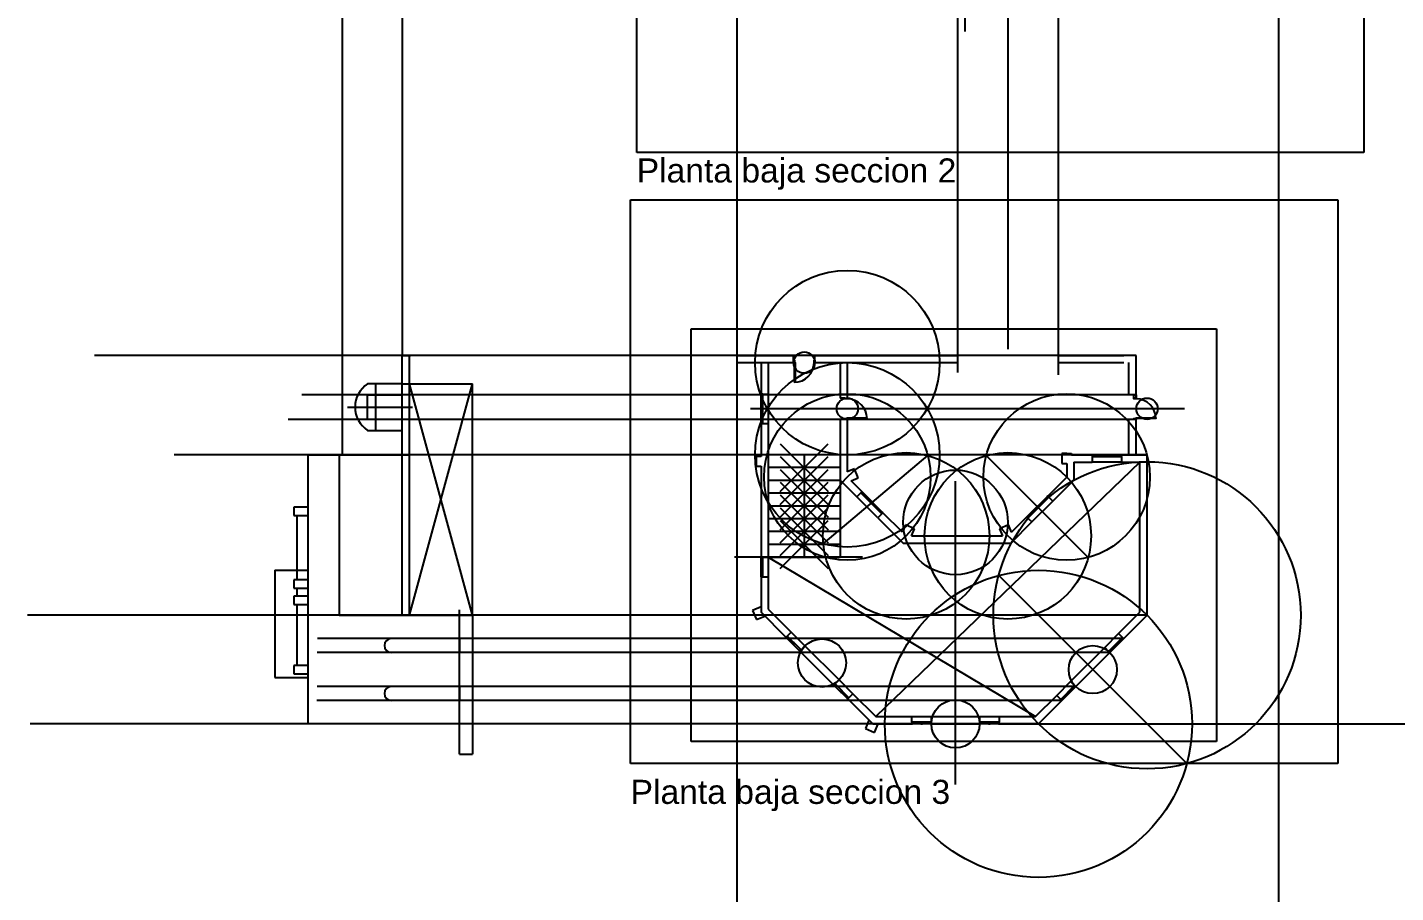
# Model space of a CAD drawing. Header units: millimetres. Extents: x 2027 to 2227, y 2574 to 3071.
# Drawn here: x 2044.2 to 2101.4, y 2665.2 to 2701.3 of the extents above; entities that cross this region are included whole.
import ezdxf

# ---------------------------------------------------------------- set-up
doc = ezdxf.new("R2010")
doc.units = ezdxf.units.MM
doc.header["$PDMODE"] = 3
for name, color, linetype in [('Auxiliares', 200, 'Continuous'), ('Auxiliares2', 212, 'Continuous'), ('CarpinteriaExterior', 130, 'Continuous'), ('CarpinteriaInterior', 10, 'Continuous'), ('Imagenes', 50, 'Continuous'), ('PrimerPlano', 160, 'Continuous'), ('SegundoPlano', 250, 'Continuous'), ('Texto', 250, 'Continuous')]:
    doc.layers.add(name, color=color, linetype=linetype)
doc.layers.add('Referencias', color=40, linetype='Continuous', transparency=0.1)
doc.styles.get("Standard").update_dxf_attribs({"font": 'arial.ttf'})
picture_1 = doc.add_image_def('image3.png', size_in_pixel=(1712, 1440))
picture_2 = doc.add_image_def('image4.png', size_in_pixel=(1666, 1328))
picture_3 = doc.add_image_def('image9.png', size_in_pixel=(1832, 1440))

msp = doc.modelspace()

# ---------------------------------------------------------------- linework, layer by layer
at = {"layer": 'Auxiliares'}
for p, q in [((2085.195, 2779.291), (2085.185, 2687.873)), ((2057.387, 2687.619), (2057.387, 2763.155)), ((2083.387, 2725.046), (2083.387, 2701.167)), ((2096.495, 2710.809), (2096.495, 2637.329)), ((2073.876, 2630.837), (2073.876, 2709.52)), ((2059.878, 2703.48), (2059.878, 2687.619)), ((2083.086, 2703.891), (2083.086, 2686.904)), ((2087.285, 2703.686), (2087.285, 2686.811)), ((2090.546, 2687.619), (2047.018, 2687.619)), ((2059.878, 2687.619), (2060.225, 2687.619)), ((2058.779, 2684.482), (2058.779, 2686.43)), ((2090.244, 2685.967), (2055.677, 2685.967)), ((2057.592, 2685.456), (2060.302, 2685.456)), ((2092.562, 2685.389), (2074.433, 2685.389)), ((2090.244, 2684.944), (2055.117, 2684.944)), ((2091.004, 2683.46), (2050.349, 2683.46)), ((2087.645, 2683.46), (2074.556, 2683.46)), ((2082.997, 2669.67), (2082.997, 2682.364)), ((2081.484, 2680.073), (2084.122, 2680.073)), ((2079.114, 2679.181), (2073.764, 2679.181)), ((2091.004, 2676.752), (2044.212, 2676.752)), ((2062.265, 2670.944), (2062.265, 2676.985)), ((2062.812, 2676.752), (2062.812, 2670.944)), ((2090.027, 2675.775), (2056.338, 2675.775)), ((2062.265, 2675.193), (2062.265, 2675.775)), ((2089.445, 2675.193), (2056.327, 2675.193)), ((2088.023, 2673.771), (2056.329, 2673.771)), ((2062.265, 2673.189), (2062.265, 2673.771)), ((2087.441, 2673.189), (2056.308, 2673.189)), ((2086.464, 2672.212), (2044.323, 2672.212)), ((2086.464, 2672.212), (2165.457, 2672.212)), ((2062.265, 2670.944), (2062.812, 2670.944))]:
    msp.add_line(p, q, dxfattribs=at)
msp.add_circle((2077.42, 2674.759), 1.006, dxfattribs=at)
at = {"layer": 'Auxiliares2'}
for p, q in [((2077.474, 2679.736), (2081.837, 2683.433)), ((2084.285, 2683.433), (2088.546, 2679.173)), ((2084.803, 2678.414), (2092.666, 2670.551))]:
    msp.add_line(p, q, dxfattribs=at)
for centre, radius in [((2078.477, 2687.317), 3.857), ((2076.675, 2687.317), 0.445), ((2078.477, 2683.46), 3.857), ((2078.477, 2682.533), 3.479), ((2078.477, 2685.389), 0.445), ((2087.645, 2682.533), 3.479), ((2091.004, 2685.389), 0.445), ((2080.936, 2680.073), 3.479), ((2085.185, 2680.073), 3.479), ((2091.004, 2676.752), 6.42), ((2082.997, 2680.638), 2.188), ((2086.464, 2672.212), 6.42), ((2088.734, 2674.482), 1.006), ((2082.997, 2672.212), 1.006)]:
    msp.add_circle(centre, radius, dxfattribs=at)
at = {"layer": 'CarpinteriaExterior'}
for p, q in [((2058.432, 2684.944), (2058.432, 2685.967)), ((2058.432, 2685.967), (2059.878, 2685.967)), ((2074.873, 2684.772), (2074.873, 2686.005)), ((2074.94, 2684.772), (2074.94, 2686.005)), ((2059.878, 2684.944), (2058.432, 2684.944)), ((2088.708, 2683.46), (2089.941, 2683.46)), ((2088.708, 2683.393), (2089.941, 2683.393)), ((2079.047, 2681.868), (2079.919, 2680.995)), ((2079.095, 2681.915), (2079.967, 2681.043)), ((2085.979, 2680.867), (2086.851, 2681.739)), ((2086.027, 2680.82), (2086.899, 2681.692)), ((2074.873, 2678.358), (2074.873, 2679.181)), ((2074.94, 2678.358), (2074.94, 2679.181)), ((2062.265, 2675.775), (2059.423, 2675.775)), ((2062.265, 2675.775), (2062.265, 2675.193)), ((2076.495, 2675.257), (2075.913, 2675.838)), ((2076.542, 2675.304), (2075.961, 2675.885)), ((2089.979, 2675.822), (2089.398, 2675.241)), ((2090.027, 2675.775), (2089.445, 2675.193)), ((2062.265, 2675.193), (2059.423, 2675.193)), ((2062.265, 2673.771), (2059.423, 2673.771)), ((2062.265, 2673.771), (2062.265, 2673.189)), ((2078.499, 2673.253), (2077.917, 2673.834)), ((2078.546, 2673.3), (2077.965, 2673.882)), ((2087.975, 2673.818), (2087.394, 2673.237)), ((2088.023, 2673.771), (2087.441, 2673.189)), ((2062.265, 2673.189), (2059.423, 2673.189)), ((2081.992, 2672.279), (2081.169, 2672.279)), ((2081.992, 2672.212), (2081.169, 2672.212)), ((2084.825, 2672.279), (2084.003, 2672.279)), ((2084.825, 2672.212), (2084.003, 2672.212))]:
    msp.add_line(p, q, dxfattribs=at)
for points in [[(2074.94, 2686.005), (2074.873, 2686.005), (2074.873, 2685.969), (2074.94, 2685.969), (2074.94, 2686.005)], [(2074.94, 2685.425), (2074.873, 2685.425), (2074.873, 2685.389), (2074.94, 2685.389), (2074.94, 2685.425)], [(2074.94, 2685.389), (2074.873, 2685.389), (2074.873, 2685.352), (2074.94, 2685.352), (2074.94, 2685.389)], [(2074.94, 2684.808), (2074.873, 2684.808), (2074.873, 2684.772), (2074.94, 2684.772), (2074.94, 2684.808)], [(2088.744, 2683.393), (2088.744, 2683.46), (2088.708, 2683.46), (2088.708, 2683.393), (2088.744, 2683.393)], [(2089.325, 2683.393), (2089.325, 2683.46), (2089.288, 2683.46), (2089.288, 2683.393), (2089.325, 2683.393)], [(2089.361, 2683.393), (2089.361, 2683.46), (2089.325, 2683.46), (2089.325, 2683.393), (2089.361, 2683.393)], [(2089.941, 2683.393), (2089.941, 2683.46), (2089.905, 2683.46), (2089.905, 2683.393), (2089.941, 2683.393)], [(2079.073, 2681.842), (2079.12, 2681.889), (2079.095, 2681.915), (2079.047, 2681.868), (2079.073, 2681.842)], [(2086.899, 2681.692), (2086.851, 2681.739), (2086.826, 2681.713), (2086.873, 2681.666), (2086.899, 2681.692)], [(2079.483, 2681.432), (2079.531, 2681.479), (2079.505, 2681.505), (2079.458, 2681.457), (2079.483, 2681.432)], [(2079.509, 2681.406), (2079.556, 2681.453), (2079.531, 2681.479), (2079.483, 2681.432), (2079.509, 2681.406)], [(2086.463, 2681.256), (2086.415, 2681.303), (2086.39, 2681.277), (2086.437, 2681.23), (2086.463, 2681.256)], [(2086.488, 2681.281), (2086.441, 2681.329), (2086.415, 2681.303), (2086.463, 2681.256), (2086.488, 2681.281)], [(2079.919, 2680.995), (2079.967, 2681.043), (2079.941, 2681.069), (2079.894, 2681.021), (2079.919, 2680.995)], [(2086.052, 2680.845), (2086.005, 2680.893), (2085.979, 2680.867), (2086.027, 2680.82), (2086.052, 2680.845)], [(2074.94, 2679.181), (2074.873, 2679.181), (2074.873, 2679.144), (2074.94, 2679.144), (2074.94, 2679.181)], [(2074.94, 2678.806), (2074.873, 2678.806), (2074.873, 2678.769), (2074.94, 2678.769), (2074.94, 2678.806)], [(2074.94, 2678.769), (2074.873, 2678.769), (2074.873, 2678.733), (2074.94, 2678.733), (2074.94, 2678.769)], [(2074.94, 2678.395), (2074.873, 2678.395), (2074.873, 2678.358), (2074.94, 2678.358), (2074.94, 2678.395)], [(2075.961, 2675.885), (2075.913, 2675.838), (2075.939, 2675.812), (2075.987, 2675.86), (2075.961, 2675.885)], [(2076.226, 2675.62), (2076.178, 2675.573), (2076.204, 2675.547), (2076.252, 2675.595), (2076.226, 2675.62)], [(2076.252, 2675.595), (2076.204, 2675.547), (2076.23, 2675.522), (2076.277, 2675.569), (2076.252, 2675.595)], [(2089.663, 2675.506), (2089.71, 2675.458), (2089.736, 2675.484), (2089.689, 2675.532), (2089.663, 2675.506)], [(2089.689, 2675.532), (2089.736, 2675.484), (2089.762, 2675.51), (2089.714, 2675.557), (2089.689, 2675.532)], [(2089.954, 2675.797), (2090.001, 2675.749), (2090.027, 2675.775), (2089.979, 2675.822), (2089.954, 2675.797)], [(2076.517, 2675.33), (2076.469, 2675.282), (2076.495, 2675.257), (2076.542, 2675.304), (2076.517, 2675.33)], [(2089.398, 2675.241), (2089.445, 2675.193), (2089.471, 2675.219), (2089.424, 2675.267), (2089.398, 2675.241)], [(2077.965, 2673.882), (2077.917, 2673.834), (2077.943, 2673.808), (2077.991, 2673.856), (2077.965, 2673.882)], [(2087.95, 2673.793), (2087.997, 2673.745), (2088.023, 2673.771), (2087.975, 2673.818), (2087.95, 2673.793)], [(2078.23, 2673.617), (2078.182, 2673.569), (2078.208, 2673.543), (2078.256, 2673.591), (2078.23, 2673.617)], [(2078.256, 2673.591), (2078.208, 2673.543), (2078.234, 2673.518), (2078.281, 2673.565), (2078.256, 2673.591)], [(2078.521, 2673.326), (2078.473, 2673.278), (2078.499, 2673.253), (2078.546, 2673.3), (2078.521, 2673.326)], [(2087.394, 2673.237), (2087.441, 2673.189), (2087.467, 2673.215), (2087.42, 2673.263), (2087.394, 2673.237)], [(2087.659, 2673.502), (2087.706, 2673.454), (2087.732, 2673.48), (2087.685, 2673.528), (2087.659, 2673.502)], [(2087.685, 2673.528), (2087.732, 2673.48), (2087.758, 2673.506), (2087.71, 2673.553), (2087.685, 2673.528)], [(2081.169, 2672.279), (2081.169, 2672.212), (2081.206, 2672.212), (2081.206, 2672.279), (2081.169, 2672.279)], [(2081.544, 2672.279), (2081.544, 2672.212), (2081.58, 2672.212), (2081.58, 2672.279), (2081.544, 2672.279)], [(2081.58, 2672.279), (2081.58, 2672.212), (2081.617, 2672.212), (2081.617, 2672.279), (2081.58, 2672.279)], [(2081.955, 2672.279), (2081.955, 2672.212), (2081.992, 2672.212), (2081.992, 2672.279), (2081.955, 2672.279)], [(2084.003, 2672.279), (2084.003, 2672.212), (2084.04, 2672.212), (2084.04, 2672.279), (2084.003, 2672.279)], [(2084.378, 2672.279), (2084.378, 2672.212), (2084.414, 2672.212), (2084.414, 2672.279), (2084.378, 2672.279)], [(2084.414, 2672.279), (2084.414, 2672.212), (2084.451, 2672.212), (2084.451, 2672.279), (2084.414, 2672.279)], [(2084.789, 2672.279), (2084.789, 2672.212), (2084.825, 2672.212), (2084.825, 2672.279), (2084.789, 2672.279)]]:
    msp.add_lwpolyline(points, dxfattribs=at)
for points in [[(2078.477, 2685.833), (2078.477, 2685.8), (2078.376, 2685.8), (2078.376, 2685.833)], [(2090.546, 2685.967), (2090.546, 2685.833), (2090.445, 2685.833), (2090.445, 2685.967)], [(2090.546, 2685.833), (2090.546, 2685.8), (2090.445, 2685.8), (2090.445, 2685.833)], [(2078.477, 2684.977), (2078.477, 2684.944), (2078.376, 2684.944), (2078.376, 2684.977)], [(2079.299, 2685.011), (2079.299, 2684.977), (2078.477, 2684.977), (2078.477, 2685.011)], [(2090.546, 2684.977), (2090.546, 2684.944), (2090.445, 2684.944), (2090.445, 2684.977)], [(2091.368, 2685.011), (2091.368, 2684.977), (2090.546, 2684.977), (2090.546, 2685.011)]]:
    msp.add_lwpolyline(points, close=True, dxfattribs=at)
for centre, radius, start, end in [((2078.477, 2684.977), 0.823, 0, 90), ((2090.546, 2684.977), 0.823, 0, 90), ((2059.423, 2675.484), 0.291, 90, 270), ((2059.423, 2673.48), 0.291, 90, 270)]:
    msp.add_arc(centre, radius, start, end, dxfattribs=at)
at = {"layer": 'CarpinteriaInterior'}
for points in [[(2076.264, 2687.317), (2076.23, 2687.317), (2076.23, 2687.417), (2076.264, 2687.417)], [(2076.297, 2686.494), (2076.264, 2686.494), (2076.264, 2687.317), (2076.297, 2687.317)], [(2077.12, 2687.317), (2077.086, 2687.317), (2077.086, 2687.417), (2077.12, 2687.417)]]:
    msp.add_lwpolyline(points, close=True, dxfattribs=at)
msp.add_arc((2076.264, 2687.317), 0.823, 270, 0, dxfattribs=at)
at = {"layer": 'PrimerPlano'}
for p, q in [((2073.876, 2687.619), (2076.23, 2687.619)), ((2073.876, 2687.317), (2073.876, 2687.619)), ((2076.23, 2687.417), (2076.23, 2687.619)), ((2077.12, 2687.417), (2077.12, 2687.619)), ((2077.12, 2687.619), (2083.086, 2687.619)), ((2083.086, 2687.619), (2083.086, 2687.317)), ((2087.285, 2687.619), (2090.032, 2687.619)), ((2087.285, 2687.619), (2087.285, 2687.317)), ((2090.546, 2685.833), (2090.546, 2687.619)), ((2073.876, 2687.317), (2076.23, 2687.317)), ((2074.873, 2687.317), (2074.873, 2686.005)), ((2075.175, 2687.317), (2075.175, 2686.005)), ((2077.12, 2687.317), (2078.915, 2687.317)), ((2078.175, 2687.317), (2078.175, 2685.833)), ((2078.477, 2687.317), (2078.477, 2685.833)), ((2078.915, 2687.317), (2083.086, 2687.317)), ((2087.285, 2687.317), (2090.032, 2687.317)), ((2090.244, 2685.967), (2090.244, 2687.317)), ((2062.812, 2676.752), (2062.812, 2686.43)), ((2074.94, 2686.005), (2075.175, 2686.005)), ((2078.376, 2685.833), (2078.175, 2685.833)), ((2090.546, 2685.967), (2090.244, 2685.967)), ((2074.873, 2684.772), (2074.873, 2683.393)), ((2074.94, 2684.772), (2075.175, 2684.772)), ((2075.175, 2684.772), (2075.175, 2679.181)), ((2078.376, 2684.944), (2078.175, 2684.944)), ((2078.175, 2684.944), (2078.175, 2682.408)), ((2078.477, 2684.944), (2078.477, 2682.756)), ((2090.244, 2683.46), (2090.244, 2684.944)), ((2090.445, 2684.944), (2090.244, 2684.944)), ((2090.546, 2683.46), (2090.546, 2684.944)), ((2087.44, 2683.515), (2087.44, 2683.104)), ((2087.645, 2683.515), (2087.44, 2683.515)), ((2087.645, 2683.515), (2087.851, 2683.515)), ((2087.851, 2683.515), (2087.851, 2683.46)), ((2087.851, 2683.46), (2088.708, 2683.46)), ((2089.941, 2683.46), (2091.004, 2683.46)), ((2091.004, 2676.752), (2091.004, 2683.46)), ((2074.668, 2683.393), (2074.668, 2682.982)), ((2074.873, 2683.393), (2074.668, 2683.393)), ((2074.668, 2682.982), (2074.873, 2682.982)), ((2074.873, 2682.982), (2074.873, 2679.181)), ((2078.778, 2682.88), (2078.477, 2682.756)), ((2078.935, 2682.5), (2078.778, 2682.88)), ((2087.44, 2683.104), (2087.645, 2683.104)), ((2087.645, 2683.104), (2087.645, 2682.533)), ((2087.947, 2683.158), (2088.708, 2683.158)), ((2087.947, 2683.158), (2087.947, 2682.408)), ((2088.708, 2683.393), (2088.708, 2683.158)), ((2089.941, 2683.393), (2089.941, 2683.158)), ((2089.941, 2683.158), (2090.702, 2683.158)), ((2090.702, 2676.877), (2090.702, 2683.158)), ((2078.175, 2682.408), (2078.881, 2681.702)), ((2078.634, 2682.376), (2078.935, 2682.5)), ((2079.095, 2681.915), (2078.634, 2682.376)), ((2086.851, 2681.739), (2087.645, 2682.533)), ((2087.947, 2682.408), (2087.065, 2681.526)), ((2079.047, 2681.868), (2078.881, 2681.702)), ((2086.899, 2681.692), (2087.065, 2681.526)), ((2079.919, 2680.995), (2079.753, 2680.83)), ((2079.753, 2680.83), (2080.811, 2679.772)), ((2080.779, 2680.231), (2079.967, 2681.043)), ((2086.193, 2680.654), (2085.31, 2679.772)), ((2085.343, 2680.231), (2085.979, 2680.867)), ((2086.027, 2680.82), (2086.193, 2680.654)), ((2080.904, 2680.532), (2080.779, 2680.231)), ((2081.284, 2680.374), (2080.904, 2680.532)), ((2081.159, 2680.073), (2081.284, 2680.374)), ((2081.159, 2680.073), (2084.963, 2680.073)), ((2085.218, 2680.532), (2084.838, 2680.374)), ((2084.838, 2680.374), (2084.963, 2680.073)), ((2085.343, 2680.231), (2085.218, 2680.532)), ((2080.811, 2679.772), (2085.31, 2679.772)), ((2074.94, 2679.181), (2075.175, 2679.181)), ((2074.873, 2678.358), (2074.873, 2676.878)), ((2074.94, 2678.358), (2075.175, 2678.358)), ((2075.175, 2678.358), (2075.175, 2677.003)), ((2062.812, 2676.752), (2062.812, 2672.212)), ((2074.873, 2677.101), (2074.519, 2676.954)), ((2074.519, 2676.954), (2074.676, 2676.574)), ((2074.676, 2676.574), (2075.03, 2676.721)), ((2075.913, 2675.838), (2074.873, 2676.878)), ((2075.175, 2677.003), (2076.127, 2676.051)), ((2089.813, 2675.988), (2090.702, 2676.877)), ((2091.004, 2676.752), (2090.027, 2675.775)), ((2075.961, 2675.885), (2076.127, 2676.051)), ((2076.542, 2675.304), (2076.708, 2675.47)), ((2076.708, 2675.47), (2078.131, 2674.047)), ((2089.813, 2675.988), (2089.979, 2675.822)), ((2077.917, 2673.834), (2076.495, 2675.257)), ((2087.809, 2673.984), (2089.232, 2675.407)), ((2089.445, 2675.193), (2088.023, 2673.771)), ((2089.232, 2675.407), (2089.398, 2675.241)), ((2077.965, 2673.882), (2078.131, 2674.047)), ((2087.809, 2673.984), (2087.975, 2673.818)), ((2079.539, 2672.212), (2078.499, 2673.253)), ((2078.546, 2673.3), (2078.712, 2673.466)), ((2078.712, 2673.466), (2079.664, 2672.514)), ((2086.339, 2672.514), (2087.228, 2673.403)), ((2087.441, 2673.189), (2086.464, 2672.212)), ((2087.228, 2673.403), (2087.394, 2673.237)), ((2079.382, 2672.37), (2079.235, 2672.015)), ((2079.235, 2672.015), (2079.615, 2671.858)), ((2079.539, 2672.212), (2081.169, 2672.212)), ((2079.615, 2671.858), (2079.762, 2672.212)), ((2079.664, 2672.514), (2081.169, 2672.514)), ((2081.169, 2672.279), (2081.169, 2672.514)), ((2081.992, 2672.279), (2081.992, 2672.514)), ((2081.992, 2672.514), (2084.003, 2672.514)), ((2081.992, 2672.212), (2084.003, 2672.212)), ((2084.003, 2672.514), (2084.003, 2672.279)), ((2084.825, 2672.514), (2084.825, 2672.279)), ((2084.825, 2672.514), (2086.339, 2672.514)), ((2084.825, 2672.212), (2086.464, 2672.212))]:
    msp.add_line(p, q, dxfattribs=at)
at = {"layer": 'SegundoPlano'}
for p, q in [((2057.387, 2683.46), (2057.387, 2687.619)), ((2059.878, 2676.752), (2059.878, 2687.619)), ((2060.18, 2676.752), (2060.18, 2687.619)), ((2059.878, 2686.43), (2058.432, 2686.43)), ((2059.878, 2686.43), (2062.812, 2686.43)), ((2062.812, 2676.752), (2060.18, 2686.43)), ((2060.18, 2676.752), (2062.812, 2686.43)), ((2075.175, 2686.005), (2075.175, 2684.772)), ((2058.432, 2684.482), (2059.878, 2684.482)), ((2055.937, 2683.46), (2055.937, 2674.145)), ((2055.937, 2683.46), (2060.18, 2683.46)), ((2056.284, 2683.46), (2056.284, 2683.46)), ((2057.246, 2683.46), (2057.246, 2676.752)), ((2078.175, 2683.46), (2075.175, 2683.46)), ((2076.675, 2683.46), (2076.675, 2679.181)), ((2078.175, 2682.925), (2075.175, 2682.925)), ((2090.702, 2683.158), (2079.664, 2672.514)), ((2089.941, 2683.158), (2088.708, 2683.158)), ((2078.175, 2682.39), (2075.175, 2682.39)), ((2078.175, 2682.408), (2078.175, 2679.181)), ((2078.175, 2681.855), (2075.175, 2681.855)), ((2055.937, 2681.272), (2055.354, 2681.272)), ((2055.354, 2681.272), (2055.354, 2680.928)), ((2078.175, 2681.32), (2075.175, 2681.32)), ((2079.753, 2680.83), (2078.881, 2681.702)), ((2087.065, 2681.526), (2086.193, 2680.654)), ((2055.354, 2680.928), (2055.937, 2680.928)), ((2055.478, 2680.928), (2055.478, 2678.232)), ((2078.175, 2680.785), (2075.175, 2680.785)), ((2078.175, 2680.25), (2075.175, 2680.25)), ((2078.175, 2679.715), (2075.175, 2679.715)), ((2075.175, 2679.181), (2075.175, 2678.358)), ((2075.175, 2679.181), (2078.175, 2679.181)), ((2075.175, 2679.181), (2086.339, 2672.514)), ((2054.549, 2678.636), (2055.937, 2678.636)), ((2054.549, 2678.636), (2054.549, 2674.145)), ((2055.937, 2678.232), (2055.354, 2678.232)), ((2055.354, 2678.232), (2055.354, 2677.889)), ((2055.354, 2677.889), (2055.937, 2677.889)), ((2055.478, 2677.889), (2055.478, 2677.55)), ((2055.937, 2677.55), (2055.354, 2677.55)), ((2055.354, 2677.55), (2055.354, 2677.206)), ((2055.354, 2677.206), (2055.937, 2677.206)), ((2055.478, 2677.206), (2055.478, 2674.647)), ((2057.246, 2676.752), (2062.51, 2676.752)), ((2062.51, 2676.752), (2062.812, 2676.752)), ((2076.127, 2676.051), (2076.708, 2675.47)), ((2089.232, 2675.407), (2089.813, 2675.988)), ((2055.937, 2674.647), (2055.354, 2674.647)), ((2055.354, 2674.647), (2055.354, 2674.304)), ((2055.354, 2674.304), (2055.937, 2674.304)), ((2054.549, 2674.145), (2055.937, 2674.145)), ((2055.937, 2674.145), (2055.937, 2672.212)), ((2078.131, 2674.047), (2078.712, 2673.466)), ((2087.228, 2673.403), (2087.809, 2673.984)), ((2062.812, 2672.212), (2055.937, 2672.212)), ((2062.812, 2672.212), (2062.812, 2672.212)), ((2081.169, 2672.514), (2081.992, 2672.514)), ((2084.003, 2672.514), (2084.825, 2672.514))]:
    msp.add_line(p, q, dxfattribs=at)
msp.add_arc((2059.072, 2685.456), 1.165, 123.3007, 236.6993, dxfattribs=at)
for p in [(2076.675, 2682.925), (2076.675, 2682.39), (2076.675, 2681.855), (2076.675, 2681.32), (2076.675, 2680.785), (2076.675, 2680.25), (2076.675, 2679.715)]:
    msp.add_point(p, dxfattribs=at)

# ---------------------------------------------------------------- texts
at = {"layer": 'Texto', "char_height": 1.00583, "attachment_point": 1}
for s, insert in [('Planta baja seccion 2', (2069.676, 2695.855)), ('Planta baja seccion 3', (2069.42, 2669.872))]:
    msp.add_mtext_dynamic_manual_height_columns(s, width=13.69588, gutter_width=5.029, heights=[1.306], dxfattribs=dict(at, insert=insert))

# ---------------------------------------------------------------- pictures from other files: only their frames are drawn
at = {"layer": 'Imagenes'}
image = msp.add_image(picture_1, insert=(2069.685, 2696.105), size_in_units=(30.378, 25.552), dxfattribs=at)
image.dxf.flags = 7
image = msp.add_image(picture_3, insert=(2071.955, 2671.48), size_in_units=(21.946, 17.25), dxfattribs=at)
image.dxf.flags = 7
at = {"layer": 'Referencias'}
image = msp.add_image(picture_2, insert=(2069.414, 2670.559), size_in_units=(29.562, 23.564), dxfattribs=at)
image.dxf.flags = 7

doc.saveas('drawing.dxf')
